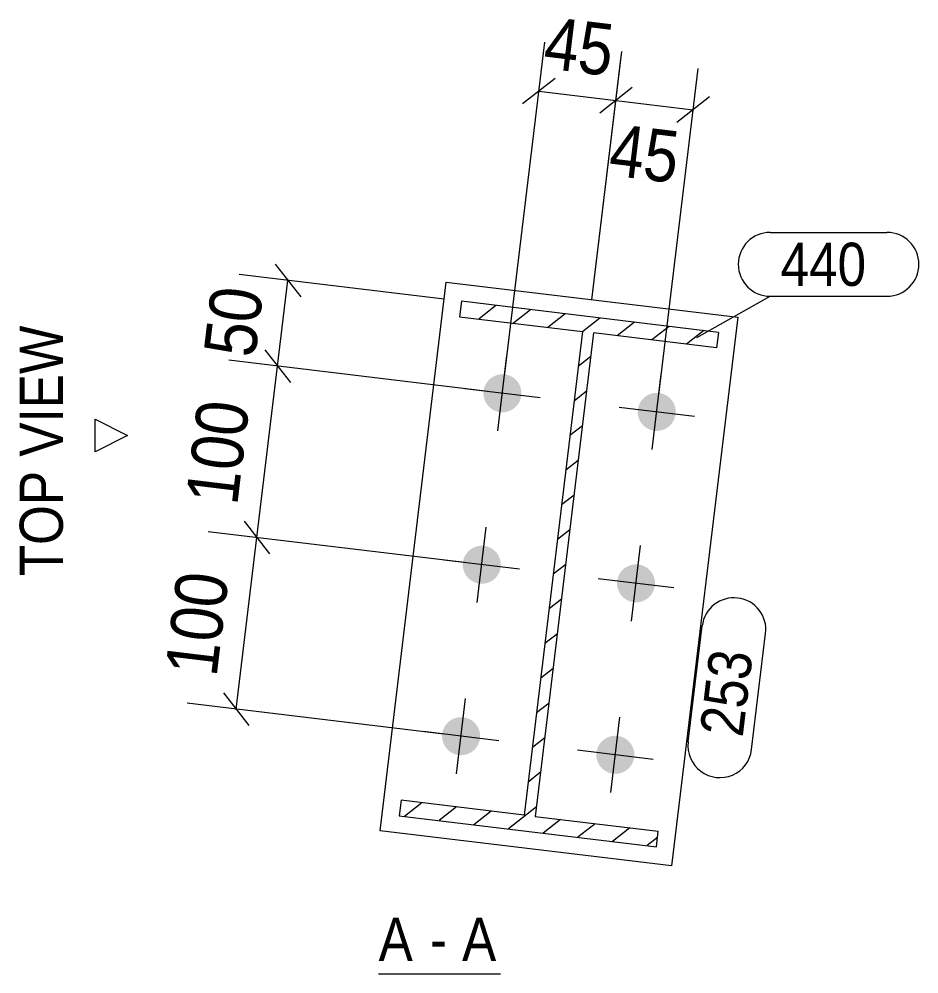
# Model space of a CAD drawing. Header units: millimetres. Extents: x 2 to 825, y 1 to 579.
# Drawn here: x 701.6 to 753.7, y 286.7 to 342 of the extents above; entities that cross this region are included whole.
import ezdxf

# ---------------------------------------------------------------- set-up
doc = ezdxf.new("R2010")
doc.units = ezdxf.units.MM
doc.linetypes.add('XKITLINE00', pattern=[0])
doc.linetypes.add('XKITLINE03', pattern=[6, 3, -1, 1, -1])
for name, color, linetype, lineweight in [('Bolt', 3, 'Continuous', 0), ('Dimensions', 7, 'Continuous', 0), ('OtherObjectType', 7, 'Continuous', 0), ('Part', 2, 'Continuous', 0), ('PartMark', 7, 'Continuous', 0)]:
    doc.layers.add(name, color=color, linetype=linetype, lineweight=lineweight)
doc.styles.add('ARIAL', font='ARIAL.TTF')

# ---------------------------------------------------------------- blocks, each defined once
blk = doc.blocks.new('*A5')
at = {"layer": 'Part', "color": 7, "linetype": 'XKITLINE00', "lineweight": 0}
for p, q in [((729.18, 325.391), (728.179, 324.605)), ((731.186, 325.149), (730.185, 324.363)), ((733.192, 324.907), (732.191, 324.121)), ((735.198, 324.665), (734.189, 323.873)), ((737.204, 324.423), (736.203, 323.637)), ((739.21, 324.181), (738.209, 323.395)), ((741.216, 323.939), (740.215, 323.153)), ((734.67, 322.435), (733.947, 321.867)), ((734.428, 320.428), (733.705, 319.861)), ((734.186, 318.422), (733.463, 317.855)), ((733.944, 316.416), (733.221, 315.849)), ((733.702, 314.41), (732.979, 313.843)), ((733.46, 312.404), (732.737, 311.837)), ((733.218, 310.398), (732.495, 309.831)), ((732.976, 308.392), (732.253, 307.825)), ((732.734, 306.386), (732.011, 305.819)), ((732.492, 304.38), (731.769, 303.813)), ((732.25, 302.374), (731.527, 301.807)), ((732.008, 300.368), (731.285, 299.801)), ((731.766, 298.362), (731.043, 297.795)), ((724.888, 296.598), (723.887, 295.812)), ((726.894, 296.356), (725.893, 295.57)), ((731.524, 296.356), (729.905, 295.086)), ((728.9, 296.114), (727.899, 295.328)), ((732.913, 295.63), (731.911, 294.844)), ((734.919, 295.388), (733.917, 294.602)), ((736.925, 295.146), (735.923, 294.36)), ((738.539, 294.596), (737.929, 294.118))]:
    blk.add_line(p, q, dxfattribs=at)
blk = doc.blocks.new('*A115')
at = {"layer": 'Bolt'}
for points in [[(728.465, 320.468), (728.469, 320.495), (728.474, 320.521), (728.48, 320.548), (728.486, 320.574), (728.493, 320.6), (728.5, 320.626), (728.508, 320.652), (728.517, 320.678), (728.526, 320.703), (728.536, 320.728), (728.547, 320.753), (728.558, 320.777), (728.57, 320.802), (728.582, 320.826), (728.595, 320.849), (728.609, 320.873), (728.623, 320.896), (728.637, 320.918), (728.653, 320.941), (728.668, 320.963), (728.685, 320.984), (728.701, 321.005), (728.719, 321.026), (728.737, 321.046), (728.755, 321.066), (728.774, 321.086), (728.793, 321.104), (728.813, 321.123), (728.833, 321.141), (728.853, 321.158), (728.875, 321.175), (728.896, 321.192), (728.918, 321.207), (728.94, 321.223), (728.963, 321.238), (728.986, 321.252), (729.009, 321.265), (729.032, 321.278), (729.056, 321.291), (729.081, 321.303), (729.105, 321.314), (729.13, 321.325), (729.155, 321.335), (729.18, 321.344), (729.206, 321.353), (729.231, 321.362), (729.257, 321.369), (729.283, 321.376), (729.31, 321.382), (729.336, 321.388), (729.363, 321.393), (729.389, 321.397), (729.416, 321.401), (729.443, 321.404), (729.47, 321.407), (729.497, 321.408), (729.524, 321.409), (729.551, 321.41), (729.578, 321.41), (729.605, 321.409), (729.632, 321.407), (729.658, 321.405), (729.685, 321.402), (729.712, 321.398), (729.739, 321.394), (729.765, 321.389), (729.792, 321.384), (729.818, 321.378), (729.844, 321.371), (729.87, 321.363), (729.896, 321.355), (729.921, 321.346), (729.947, 321.337), (729.972, 321.327), (729.997, 321.317), (730.021, 321.305), (730.046, 321.294), (730.07, 321.281), (730.093, 321.268), (730.117, 321.255), (730.14, 321.241), (730.162, 321.226), (730.185, 321.211), (730.206, 321.195), (730.228, 321.179), (730.249, 321.162), (730.27, 321.145), (730.29, 321.127), (730.31, 321.108), (730.329, 321.09), (730.348, 321.07), (730.367, 321.051), (730.385, 321.03), (730.402, 321.01), (730.419, 320.989), (730.435, 320.967), (730.451, 320.946), (730.467, 320.923), (730.481, 320.901), (730.496, 320.878), (730.509, 320.855), (730.522, 320.831), (730.535, 320.807), (730.547, 320.783), (730.558, 320.758), (730.569, 320.733), (730.579, 320.708), (730.588, 320.683), (730.597, 320.658), (730.605, 320.632), (730.613, 320.606), (730.62, 320.58), (730.626, 320.554), (730.632, 320.527), (730.637, 320.501), (730.641, 320.474), (730.645, 320.447), (730.648, 320.421), (730.65, 320.394), (730.652, 320.367), (730.653, 320.34), (730.654, 320.313), (730.653, 320.286), (730.652, 320.259), (730.651, 320.232), (730.649, 320.205), (730.646, 320.178), (730.642, 320.151), (730.638, 320.125), (730.633, 320.098), (730.627, 320.072), (730.621, 320.045), (730.615, 320.019), (730.607, 319.993), (730.599, 319.968), (730.59, 319.942), (730.581, 319.917), (730.571, 319.892), (730.56, 319.867), (730.549, 319.842), (730.537, 319.818), (730.525, 319.794), (730.512, 319.77), (730.499, 319.747), (730.484, 319.724), (730.47, 319.701), (730.455, 319.679), (730.439, 319.657), (730.423, 319.635), (730.406, 319.614), (730.388, 319.593), (730.371, 319.573), (730.352, 319.553), (730.333, 319.534), (730.314, 319.515), (730.294, 319.497), (730.274, 319.479), (730.254, 319.461), (730.233, 319.444), (730.211, 319.428), (730.189, 319.412), (730.167, 319.397), (730.145, 319.382), (730.122, 319.368), (730.098, 319.354), (730.075, 319.341), (730.051, 319.329), (730.027, 319.317), (730.002, 319.305), (729.977, 319.295), (729.952, 319.285), (729.927, 319.275), (729.901, 319.266), (729.876, 319.258), (729.85, 319.25), (729.824, 319.243), (729.797, 319.237), (729.771, 319.231), (729.745, 319.226), (729.718, 319.222), (729.691, 319.218), (729.664, 319.215), (729.637, 319.213), (729.61, 319.211), (729.584, 319.21), (729.557, 319.21), (729.53, 319.21), (729.503, 319.211), (729.476, 319.213), (729.449, 319.215), (729.422, 319.218), (729.395, 319.221), (729.368, 319.225), (729.342, 319.23), (729.315, 319.236), (729.289, 319.242), (729.263, 319.249), (729.237, 319.256), (729.211, 319.264), (729.186, 319.273), (729.16, 319.282), (729.135, 319.292), (729.11, 319.303), (729.086, 319.314), (729.062, 319.326), (729.038, 319.338), (729.014, 319.351), (728.991, 319.365), (728.968, 319.379), (728.945, 319.394), (728.923, 319.409), (728.901, 319.424), (728.879, 319.441), (728.858, 319.458), (728.837, 319.475), (728.817, 319.493), (728.797, 319.511), (728.778, 319.53), (728.759, 319.549), (728.741, 319.569), (728.723, 319.589), (728.705, 319.61), (728.688, 319.631), (728.672, 319.652), (728.656, 319.674), (728.641, 319.696), (728.626, 319.719), (728.612, 319.742), (728.598, 319.765), (728.585, 319.789), (728.572, 319.813), (728.56, 319.837), (728.549, 319.861), (728.538, 319.886), (728.528, 319.911), (728.519, 319.936), (728.51, 319.962), (728.502, 319.988), (728.494, 320.014), (728.487, 320.04), (728.481, 320.066), (728.475, 320.092), (728.47, 320.119), (728.466, 320.145), (728.462, 320.172), (728.459, 320.199), (728.457, 320.226), (728.455, 320.253), (728.454, 320.28), (728.454, 320.307), (728.454, 320.334), (728.455, 320.361), (728.456, 320.388), (728.459, 320.415), (728.461, 320.442)], [(737.4, 319.39), (737.404, 319.417), (737.409, 319.444), (737.415, 319.47), (737.421, 319.496), (737.428, 319.522), (737.435, 319.548), (737.443, 319.574), (737.452, 319.6), (737.461, 319.625), (737.471, 319.65), (737.482, 319.675), (737.493, 319.7), (737.505, 319.724), (737.517, 319.748), (737.53, 319.772), (737.544, 319.795), (737.558, 319.818), (737.573, 319.841), (737.588, 319.863), (737.604, 319.885), (737.62, 319.906), (737.637, 319.927), (737.654, 319.948), (737.672, 319.968), (737.69, 319.988), (737.709, 320.008), (737.728, 320.027), (737.748, 320.045), (737.768, 320.063), (737.789, 320.08), (737.81, 320.097), (737.831, 320.114), (737.853, 320.13), (737.875, 320.145), (737.898, 320.16), (737.921, 320.174), (737.944, 320.188), (737.968, 320.201), (737.992, 320.213), (738.016, 320.225), (738.04, 320.236), (738.065, 320.247), (738.09, 320.257), (738.115, 320.267), (738.141, 320.275), (738.167, 320.284), (738.193, 320.291), (738.219, 320.298), (738.245, 320.304), (738.271, 320.31), (738.298, 320.315), (738.324, 320.32), (738.351, 320.323), (738.378, 320.326), (738.405, 320.329), (738.432, 320.33), (738.459, 320.331), (738.486, 320.332), (738.513, 320.332), (738.54, 320.331), (738.567, 320.329), (738.594, 320.327), (738.621, 320.324), (738.647, 320.32), (738.674, 320.316), (738.701, 320.311), (738.727, 320.306), (738.753, 320.3), (738.779, 320.293), (738.805, 320.285), (738.831, 320.277), (738.857, 320.269), (738.882, 320.259), (738.907, 320.249), (738.932, 320.239), (738.956, 320.228), (738.981, 320.216), (739.005, 320.203), (739.028, 320.19), (739.052, 320.177), (739.075, 320.163), (739.097, 320.148), (739.12, 320.133), (739.142, 320.117), (739.163, 320.101), (739.184, 320.084), (739.205, 320.067), (739.225, 320.049), (739.245, 320.031), (739.265, 320.012), (739.283, 319.992), (739.302, 319.973), (739.32, 319.953), (739.337, 319.932), (739.354, 319.911), (739.371, 319.889), (739.386, 319.868), (739.402, 319.845), (739.417, 319.823), (739.431, 319.8), (739.444, 319.777), (739.458, 319.753), (739.47, 319.729), (739.482, 319.705), (739.493, 319.68), (739.504, 319.656), (739.514, 319.63), (739.524, 319.605), (739.532, 319.58), (739.541, 319.554), (739.548, 319.528), (739.555, 319.502), (739.561, 319.476), (739.567, 319.449), (739.572, 319.423), (739.576, 319.396), (739.58, 319.369), (739.583, 319.343), (739.586, 319.316), (739.587, 319.289), (739.588, 319.262), (739.589, 319.235), (739.589, 319.208), (739.588, 319.181), (739.586, 319.154), (739.584, 319.127), (739.581, 319.1), (739.577, 319.073), (739.573, 319.047), (739.568, 319.02), (739.563, 318.994), (739.557, 318.967), (739.55, 318.941), (739.542, 318.915), (739.534, 318.89), (739.525, 318.864), (739.516, 318.839), (739.506, 318.814), (739.496, 318.789), (739.484, 318.764), (739.473, 318.74), (739.46, 318.716), (739.447, 318.692), (739.434, 318.669), (739.42, 318.646), (739.405, 318.623), (739.39, 318.601), (739.374, 318.579), (739.358, 318.557), (739.341, 318.536), (739.324, 318.516), (739.306, 318.495), (739.287, 318.475), (739.269, 318.456), (739.249, 318.437), (739.23, 318.419), (739.21, 318.401), (739.189, 318.383), (739.168, 318.366), (739.146, 318.35), (739.125, 318.334), (739.102, 318.319), (739.08, 318.304), (739.057, 318.29), (739.034, 318.276), (739.01, 318.263), (738.986, 318.251), (738.962, 318.239), (738.937, 318.227), (738.912, 318.217), (738.887, 318.207), (738.862, 318.197), (738.837, 318.188), (738.811, 318.18), (738.785, 318.172), (738.759, 318.166), (738.733, 318.159), (738.706, 318.154), (738.68, 318.149), (738.653, 318.144), (738.626, 318.141), (738.6, 318.137), (738.573, 318.135), (738.546, 318.133), (738.519, 318.132), (738.492, 318.132), (738.465, 318.132), (738.438, 318.133), (738.411, 318.135), (738.384, 318.137), (738.357, 318.14), (738.33, 318.143), (738.304, 318.148), (738.277, 318.152), (738.251, 318.158), (738.224, 318.164), (738.198, 318.171), (738.172, 318.178), (738.147, 318.186), (738.121, 318.195), (738.096, 318.205), (738.071, 318.214), (738.046, 318.225), (738.021, 318.236), (737.997, 318.248), (737.973, 318.26), (737.949, 318.273), (737.926, 318.287), (737.903, 318.301), (737.88, 318.316), (737.858, 318.331), (737.836, 318.347), (737.814, 318.363), (737.793, 318.38), (737.773, 318.397), (737.752, 318.415), (737.732, 318.433), (737.713, 318.452), (737.694, 318.471), (737.676, 318.491), (737.658, 318.511), (737.64, 318.532), (737.623, 318.553), (737.607, 318.574), (737.591, 318.596), (737.576, 318.618), (737.561, 318.641), (737.547, 318.664), (737.533, 318.687), (737.52, 318.711), (737.508, 318.735), (737.496, 318.759), (737.484, 318.783), (737.474, 318.808), (737.464, 318.833), (737.454, 318.859), (737.445, 318.884), (737.437, 318.91), (737.429, 318.936), (737.422, 318.962), (737.416, 318.988), (737.411, 319.014), (737.405, 319.041), (737.401, 319.068), (737.397, 319.094), (737.394, 319.121), (737.392, 319.148), (737.39, 319.175), (737.389, 319.202), (737.389, 319.229), (737.389, 319.256), (737.39, 319.283), (737.392, 319.31), (737.394, 319.337), (737.397, 319.364)], [(727.267, 310.54), (727.272, 310.567), (727.276, 310.593), (727.282, 310.62), (727.288, 310.646), (727.295, 310.672), (727.302, 310.698), (727.311, 310.724), (727.319, 310.75), (727.329, 310.775), (727.339, 310.8), (727.349, 310.825), (727.36, 310.849), (727.372, 310.874), (727.384, 310.898), (727.397, 310.921), (727.411, 310.945), (727.425, 310.968), (727.44, 310.99), (727.455, 311.013), (727.471, 311.035), (727.487, 311.056), (727.504, 311.077), (727.521, 311.098), (727.539, 311.118), (727.557, 311.138), (727.576, 311.157), (727.595, 311.176), (727.615, 311.195), (727.635, 311.213), (727.656, 311.23), (727.677, 311.247), (727.698, 311.264), (727.72, 311.279), (727.742, 311.295), (727.765, 311.31), (727.788, 311.324), (727.811, 311.337), (727.835, 311.35), (727.859, 311.363), (727.883, 311.375), (727.907, 311.386), (727.932, 311.397), (727.957, 311.407), (727.983, 311.416), (728.008, 311.425), (728.034, 311.434), (728.06, 311.441), (728.086, 311.448), (728.112, 311.454), (728.138, 311.46), (728.165, 311.465), (728.192, 311.469), (728.218, 311.473), (728.245, 311.476), (728.272, 311.479), (728.299, 311.48), (728.326, 311.481), (728.353, 311.482), (728.38, 311.481), (728.407, 311.481), (728.434, 311.479), (728.461, 311.477), (728.488, 311.474), (728.514, 311.47), (728.541, 311.466), (728.568, 311.461), (728.594, 311.456), (728.62, 311.449), (728.646, 311.443), (728.672, 311.435), (728.698, 311.427), (728.724, 311.418), (728.749, 311.409), (728.774, 311.399), (728.799, 311.389), (728.824, 311.377), (728.848, 311.366), (728.872, 311.353), (728.896, 311.34), (728.919, 311.327), (728.942, 311.313), (728.965, 311.298), (728.987, 311.283), (729.009, 311.267), (729.03, 311.251), (729.051, 311.234), (729.072, 311.217), (729.092, 311.199), (729.112, 311.18), (729.132, 311.162), (729.151, 311.142), (729.169, 311.123), (729.187, 311.102), (729.204, 311.082), (729.221, 311.061), (729.238, 311.039), (729.254, 311.018), (729.269, 310.995), (729.284, 310.973), (729.298, 310.95), (729.312, 310.926), (729.325, 310.903), (729.337, 310.879), (729.349, 310.855), (729.36, 310.83), (729.371, 310.805), (729.381, 310.78), (729.391, 310.755), (729.399, 310.73), (729.408, 310.704), (729.415, 310.678), (729.422, 310.652), (729.429, 310.626), (729.434, 310.599), (729.439, 310.573), (729.444, 310.546), (729.447, 310.519), (729.45, 310.492), (729.453, 310.466), (729.454, 310.439), (729.456, 310.412), (729.456, 310.385), (729.456, 310.358), (729.455, 310.331), (729.453, 310.304), (729.451, 310.277), (729.448, 310.25), (729.444, 310.223), (729.44, 310.197), (729.435, 310.17), (729.43, 310.144), (729.424, 310.117), (729.417, 310.091), (729.409, 310.065), (729.401, 310.039), (729.393, 310.014), (729.383, 309.989), (729.373, 309.964), (729.363, 309.939), (729.352, 309.914), (729.34, 309.89), (729.327, 309.866), (729.314, 309.842), (729.301, 309.819), (729.287, 309.796), (729.272, 309.773), (729.257, 309.751), (729.241, 309.729), (729.225, 309.707), (729.208, 309.686), (729.191, 309.665), (729.173, 309.645), (729.155, 309.625), (729.136, 309.606), (729.117, 309.587), (729.097, 309.569), (729.077, 309.551), (729.056, 309.533), (729.035, 309.516), (729.014, 309.5), (728.992, 309.484), (728.969, 309.469), (728.947, 309.454), (728.924, 309.44), (728.901, 309.426), (728.877, 309.413), (728.853, 309.401), (728.829, 309.389), (728.804, 309.377), (728.78, 309.367), (728.755, 309.357), (728.729, 309.347), (728.704, 309.338), (728.678, 309.33), (728.652, 309.322), (728.626, 309.315), (728.6, 309.309), (728.573, 309.303), (728.547, 309.298), (728.52, 309.294), (728.493, 309.29), (728.467, 309.287), (728.44, 309.285), (728.413, 309.283), (728.386, 309.282), (728.359, 309.282), (728.332, 309.282), (728.305, 309.283), (728.278, 309.285), (728.251, 309.287), (728.224, 309.29), (728.197, 309.293), (728.171, 309.297), (728.144, 309.302), (728.118, 309.308), (728.091, 309.314), (728.065, 309.321), (728.039, 309.328), (728.014, 309.336), (727.988, 309.345), (727.963, 309.354), (727.938, 309.364), (727.913, 309.375), (727.888, 309.386), (727.864, 309.398), (727.84, 309.41), (727.816, 309.423), (727.793, 309.437), (727.77, 309.451), (727.747, 309.466), (727.725, 309.481), (727.703, 309.496), (727.681, 309.513), (727.66, 309.53), (727.64, 309.547), (727.619, 309.565), (727.6, 309.583), (727.58, 309.602), (727.561, 309.621), (727.543, 309.641), (727.525, 309.661), (727.507, 309.682), (727.491, 309.703), (727.474, 309.724), (727.458, 309.746), (727.443, 309.768), (727.428, 309.791), (727.414, 309.814), (727.4, 309.837), (727.387, 309.861), (727.375, 309.885), (727.363, 309.909), (727.351, 309.933), (727.341, 309.958), (727.331, 309.983), (727.321, 310.008), (727.312, 310.034), (727.304, 310.06), (727.297, 310.086), (727.29, 310.112), (727.283, 310.138), (727.278, 310.164), (727.273, 310.191), (727.268, 310.217), (727.265, 310.244), (727.261, 310.271), (727.259, 310.298), (727.257, 310.325), (727.256, 310.352), (727.256, 310.379), (727.256, 310.406), (727.257, 310.433), (727.259, 310.46), (727.261, 310.487), (727.264, 310.513)], [(736.203, 309.462), (736.207, 309.489), (736.212, 309.516), (736.217, 309.542), (736.223, 309.568), (736.23, 309.594), (736.238, 309.62), (736.246, 309.646), (736.254, 309.672), (736.264, 309.697), (736.274, 309.722), (736.284, 309.747), (736.295, 309.772), (736.307, 309.796), (736.32, 309.82), (736.333, 309.843), (736.346, 309.867), (736.36, 309.89), (736.375, 309.913), (736.39, 309.935), (736.406, 309.957), (736.422, 309.978), (736.439, 309.999), (736.456, 310.02), (736.474, 310.04), (736.492, 310.06), (736.511, 310.08), (736.531, 310.098), (736.55, 310.117), (736.57, 310.135), (736.591, 310.152), (736.612, 310.169), (736.634, 310.186), (736.655, 310.201), (736.678, 310.217), (736.7, 310.232), (736.723, 310.246), (736.746, 310.259), (736.77, 310.273), (736.794, 310.285), (736.818, 310.297), (736.843, 310.308), (736.867, 310.319), (736.893, 310.329), (736.918, 310.339), (736.943, 310.347), (736.969, 310.356), (736.995, 310.363), (737.021, 310.37), (737.047, 310.376), (737.074, 310.382), (737.1, 310.387), (737.127, 310.392), (737.154, 310.395), (737.18, 310.398), (737.207, 310.401), (737.234, 310.402), (737.261, 310.403), (737.288, 310.404), (737.315, 310.404), (737.342, 310.403), (737.369, 310.401), (737.396, 310.399), (737.423, 310.396), (737.45, 310.392), (737.476, 310.388), (737.503, 310.383), (737.529, 310.378), (737.556, 310.372), (737.582, 310.365), (737.608, 310.357), (737.633, 310.349), (737.659, 310.341), (737.684, 310.331), (737.709, 310.321), (737.734, 310.311), (737.759, 310.299), (737.783, 310.288), (737.807, 310.275), (737.831, 310.262), (737.854, 310.249), (737.877, 310.235), (737.9, 310.22), (737.922, 310.205), (737.944, 310.189), (737.966, 310.173), (737.987, 310.156), (738.007, 310.139), (738.028, 310.121), (738.047, 310.103), (738.067, 310.084), (738.086, 310.064), (738.104, 310.045), (738.122, 310.025), (738.14, 310.004), (738.157, 309.983), (738.173, 309.961), (738.189, 309.94), (738.204, 309.917), (738.219, 309.895), (738.233, 309.872), (738.247, 309.849), (738.26, 309.825), (738.272, 309.801), (738.284, 309.777), (738.296, 309.752), (738.306, 309.728), (738.316, 309.702), (738.326, 309.677), (738.335, 309.652), (738.343, 309.626), (738.35, 309.6), (738.357, 309.574), (738.364, 309.548), (738.369, 309.521), (738.374, 309.495), (738.379, 309.468), (738.382, 309.441), (738.386, 309.415), (738.388, 309.388), (738.39, 309.361), (738.391, 309.334), (738.391, 309.307), (738.391, 309.28), (738.39, 309.253), (738.388, 309.226), (738.386, 309.199), (738.383, 309.172), (738.38, 309.145), (738.375, 309.119), (738.371, 309.092), (738.365, 309.066), (738.359, 309.039), (738.352, 309.013), (738.345, 308.987), (738.337, 308.962), (738.328, 308.936), (738.318, 308.911), (738.309, 308.886), (738.298, 308.861), (738.287, 308.836), (738.275, 308.812), (738.263, 308.788), (738.25, 308.764), (738.236, 308.741), (738.222, 308.718), (738.207, 308.695), (738.192, 308.673), (738.176, 308.651), (738.16, 308.629), (738.143, 308.608), (738.126, 308.588), (738.108, 308.567), (738.09, 308.547), (738.071, 308.528), (738.052, 308.509), (738.032, 308.491), (738.012, 308.473), (737.991, 308.455), (737.97, 308.438), (737.949, 308.422), (737.927, 308.406), (737.905, 308.391), (737.882, 308.376), (737.859, 308.362), (737.836, 308.348), (737.812, 308.335), (737.788, 308.323), (737.764, 308.311), (737.74, 308.299), (737.715, 308.289), (737.69, 308.279), (737.664, 308.269), (737.639, 308.26), (737.613, 308.252), (737.587, 308.244), (737.561, 308.238), (737.535, 308.231), (737.509, 308.226), (737.482, 308.221), (737.455, 308.216), (737.429, 308.212), (737.402, 308.209), (737.375, 308.207), (737.348, 308.205), (737.321, 308.204), (737.294, 308.204), (737.267, 308.204), (737.24, 308.205), (737.213, 308.207), (737.186, 308.209), (737.159, 308.212), (737.133, 308.215), (737.106, 308.22), (737.079, 308.224), (737.053, 308.23), (737.027, 308.236), (737.001, 308.243), (736.975, 308.25), (736.949, 308.258), (736.923, 308.267), (736.898, 308.277), (736.873, 308.286), (736.848, 308.297), (736.823, 308.308), (736.799, 308.32), (736.775, 308.332), (736.751, 308.345), (736.728, 308.359), (736.705, 308.373), (736.682, 308.388), (736.66, 308.403), (736.638, 308.419), (736.617, 308.435), (736.596, 308.452), (736.575, 308.469), (736.555, 308.487), (736.535, 308.505), (736.515, 308.524), (736.496, 308.543), (736.478, 308.563), (736.46, 308.583), (736.443, 308.604), (736.426, 308.625), (736.409, 308.646), (736.393, 308.668), (736.378, 308.69), (736.363, 308.713), (736.349, 308.736), (736.335, 308.759), (736.322, 308.783), (736.31, 308.807), (736.298, 308.831), (736.287, 308.855), (736.276, 308.88), (736.266, 308.905), (736.256, 308.931), (736.248, 308.956), (736.239, 308.982), (736.232, 309.008), (736.225, 309.034), (736.218, 309.06), (736.213, 309.086), (736.208, 309.113), (736.203, 309.14), (736.2, 309.166), (736.197, 309.193), (736.194, 309.22), (736.193, 309.247), (736.192, 309.274), (736.191, 309.301), (736.191, 309.328), (736.192, 309.355), (736.194, 309.382), (736.196, 309.409), (736.199, 309.436)], [(726.07, 300.612), (726.074, 300.639), (726.079, 300.665), (726.084, 300.692), (726.09, 300.718), (726.097, 300.744), (726.105, 300.77), (726.113, 300.796), (726.122, 300.822), (726.131, 300.847), (726.141, 300.872), (726.151, 300.897), (726.163, 300.921), (726.174, 300.946), (726.187, 300.97), (726.2, 300.993), (726.213, 301.017), (726.227, 301.04), (726.242, 301.062), (726.257, 301.085), (726.273, 301.107), (726.289, 301.128), (726.306, 301.149), (726.323, 301.17), (726.341, 301.19), (726.36, 301.21), (726.378, 301.229), (726.398, 301.248), (726.417, 301.267), (726.438, 301.285), (726.458, 301.302), (726.479, 301.319), (726.501, 301.336), (726.522, 301.351), (726.545, 301.367), (726.567, 301.381), (726.59, 301.396), (726.614, 301.409), (726.637, 301.422), (726.661, 301.435), (726.685, 301.447), (726.71, 301.458), (726.735, 301.469), (726.76, 301.479), (726.785, 301.488), (726.81, 301.497), (726.836, 301.506), (726.862, 301.513), (726.888, 301.52), (726.914, 301.526), (726.941, 301.532), (726.967, 301.537), (726.994, 301.541), (727.021, 301.545), (727.048, 301.548), (727.074, 301.551), (727.101, 301.552), (727.128, 301.553), (727.155, 301.554), (727.182, 301.553), (727.209, 301.553), (727.236, 301.551), (727.263, 301.549), (727.29, 301.546), (727.317, 301.542), (727.343, 301.538), (727.37, 301.533), (727.396, 301.528), (727.423, 301.521), (727.449, 301.515), (727.475, 301.507), (727.501, 301.499), (727.526, 301.49), (727.551, 301.481), (727.576, 301.471), (727.601, 301.461), (727.626, 301.449), (727.65, 301.438), (727.674, 301.425), (727.698, 301.412), (727.721, 301.399), (727.744, 301.385), (727.767, 301.37), (727.789, 301.355), (727.811, 301.339), (727.833, 301.323), (727.854, 301.306), (727.875, 301.289), (727.895, 301.271), (727.915, 301.252), (727.934, 301.234), (727.953, 301.214), (727.971, 301.195), (727.989, 301.174), (728.007, 301.154), (728.024, 301.133), (728.04, 301.111), (728.056, 301.09), (728.071, 301.067), (728.086, 301.045), (728.1, 301.022), (728.114, 300.998), (728.127, 300.975), (728.139, 300.951), (728.151, 300.927), (728.163, 300.902), (728.173, 300.877), (728.183, 300.852), (728.193, 300.827), (728.202, 300.802), (728.21, 300.776), (728.218, 300.75), (728.225, 300.724), (728.231, 300.698), (728.237, 300.671), (728.242, 300.645), (728.246, 300.618), (728.25, 300.591), (728.253, 300.564), (728.255, 300.538), (728.257, 300.511), (728.258, 300.484), (728.258, 300.457), (728.258, 300.43), (728.257, 300.403), (728.255, 300.376), (728.253, 300.349), (728.25, 300.322), (728.247, 300.295), (728.243, 300.269), (728.238, 300.242), (728.232, 300.216), (728.226, 300.189), (728.219, 300.163), (728.212, 300.137), (728.204, 300.111), (728.195, 300.086), (728.186, 300.061), (728.176, 300.035), (728.165, 300.011), (728.154, 299.986), (728.142, 299.962), (728.13, 299.938), (728.117, 299.914), (728.103, 299.891), (728.089, 299.868), (728.074, 299.845), (728.059, 299.823), (728.044, 299.801), (728.027, 299.779), (728.01, 299.758), (727.993, 299.737), (727.975, 299.717), (727.957, 299.697), (727.938, 299.678), (727.919, 299.659), (727.899, 299.641), (727.879, 299.623), (727.858, 299.605), (727.837, 299.588), (727.816, 299.572), (727.794, 299.556), (727.772, 299.541), (727.749, 299.526), (727.726, 299.512), (727.703, 299.498), (727.679, 299.485), (727.655, 299.473), (727.631, 299.461), (727.607, 299.449), (727.582, 299.439), (727.557, 299.428), (727.532, 299.419), (727.506, 299.41), (727.48, 299.402), (727.454, 299.394), (727.428, 299.387), (727.402, 299.381), (727.376, 299.375), (727.349, 299.37), (727.323, 299.366), (727.296, 299.362), (727.269, 299.359), (727.242, 299.357), (727.215, 299.355), (727.188, 299.354), (727.161, 299.354), (727.134, 299.354), (727.107, 299.355), (727.08, 299.356), (727.053, 299.359), (727.026, 299.362), (727, 299.365), (726.973, 299.369), (726.947, 299.374), (726.92, 299.38), (726.894, 299.386), (726.868, 299.393), (726.842, 299.4), (726.816, 299.408), (726.79, 299.417), (726.765, 299.426), (726.74, 299.436), (726.715, 299.447), (726.691, 299.458), (726.666, 299.47), (726.642, 299.482), (726.619, 299.495), (726.595, 299.509), (726.572, 299.523), (726.55, 299.537), (726.527, 299.553), (726.505, 299.568), (726.484, 299.585), (726.463, 299.602), (726.442, 299.619), (726.422, 299.637), (726.402, 299.655), (726.382, 299.674), (726.364, 299.693), (726.345, 299.713), (726.327, 299.733), (726.31, 299.754), (726.293, 299.775), (726.276, 299.796), (726.261, 299.818), (726.245, 299.84), (726.23, 299.863), (726.216, 299.886), (726.203, 299.909), (726.19, 299.933), (726.177, 299.957), (726.165, 299.981), (726.154, 300.005), (726.143, 300.03), (726.133, 300.055), (726.124, 300.08), (726.115, 300.106), (726.106, 300.132), (726.099, 300.158), (726.092, 300.184), (726.086, 300.21), (726.08, 300.236), (726.075, 300.263), (726.071, 300.289), (726.067, 300.316), (726.064, 300.343), (726.061, 300.37), (726.06, 300.397), (726.059, 300.424), (726.058, 300.451), (726.059, 300.478), (726.059, 300.505), (726.061, 300.532), (726.063, 300.559), (726.066, 300.585)], [(735.005, 299.534), (735.009, 299.561), (735.014, 299.588), (735.02, 299.614), (735.026, 299.64), (735.033, 299.666), (735.04, 299.692), (735.048, 299.718), (735.057, 299.744), (735.066, 299.769), (735.076, 299.794), (735.087, 299.819), (735.098, 299.843), (735.11, 299.868), (735.122, 299.892), (735.135, 299.915), (735.148, 299.939), (735.163, 299.962), (735.177, 299.985), (735.192, 300.007), (735.208, 300.029), (735.224, 300.05), (735.241, 300.071), (735.259, 300.092), (735.276, 300.112), (735.295, 300.132), (735.314, 300.152), (735.333, 300.17), (735.353, 300.189), (735.373, 300.207), (735.393, 300.224), (735.414, 300.241), (735.436, 300.258), (735.458, 300.273), (735.48, 300.289), (735.502, 300.304), (735.525, 300.318), (735.549, 300.331), (735.572, 300.345), (735.596, 300.357), (735.62, 300.369), (735.645, 300.38), (735.67, 300.391), (735.695, 300.401), (735.72, 300.411), (735.746, 300.419), (735.771, 300.428), (735.797, 300.435), (735.823, 300.442), (735.85, 300.448), (735.876, 300.454), (735.903, 300.459), (735.929, 300.463), (735.956, 300.467), (735.983, 300.47), (736.01, 300.473), (736.037, 300.474), (736.064, 300.475), (736.091, 300.476), (736.118, 300.476), (736.145, 300.475), (736.171, 300.473), (736.198, 300.471), (736.225, 300.468), (736.252, 300.464), (736.279, 300.46), (736.305, 300.455), (736.332, 300.45), (736.358, 300.444), (736.384, 300.437), (736.41, 300.429), (736.436, 300.421), (736.461, 300.413), (736.487, 300.403), (736.512, 300.393), (736.537, 300.383), (736.561, 300.371), (736.585, 300.36), (736.609, 300.347), (736.633, 300.334), (736.656, 300.321), (736.679, 300.307), (736.702, 300.292), (736.724, 300.277), (736.746, 300.261), (736.768, 300.245), (736.789, 300.228), (736.81, 300.211), (736.83, 300.193), (736.85, 300.175), (736.869, 300.156), (736.888, 300.136), (736.907, 300.117), (736.924, 300.097), (736.942, 300.076), (736.959, 300.055), (736.975, 300.033), (736.991, 300.012), (737.006, 299.989), (737.021, 299.967), (737.035, 299.944), (737.049, 299.921), (737.062, 299.897), (737.075, 299.873), (737.087, 299.849), (737.098, 299.824), (737.109, 299.799), (737.119, 299.774), (737.128, 299.749), (737.137, 299.724), (737.145, 299.698), (737.153, 299.672), (737.16, 299.646), (737.166, 299.62), (737.172, 299.593), (737.177, 299.567), (737.181, 299.54), (737.185, 299.513), (737.188, 299.487), (737.19, 299.46), (737.192, 299.433), (737.193, 299.406), (737.193, 299.379), (737.193, 299.352), (737.192, 299.325), (737.191, 299.298), (737.188, 299.271), (737.186, 299.244), (737.182, 299.217), (737.178, 299.191), (737.173, 299.164), (737.167, 299.138), (737.161, 299.111), (737.154, 299.085), (737.147, 299.059), (737.139, 299.034), (737.13, 299.008), (737.121, 298.983), (737.111, 298.958), (737.1, 298.933), (737.089, 298.908), (737.077, 298.884), (737.065, 298.86), (737.052, 298.836), (737.038, 298.813), (737.024, 298.79), (737.01, 298.767), (736.994, 298.745), (736.979, 298.723), (736.962, 298.701), (736.946, 298.68), (736.928, 298.66), (736.91, 298.639), (736.892, 298.619), (736.873, 298.6), (736.854, 298.581), (736.834, 298.563), (736.814, 298.545), (736.794, 298.527), (736.773, 298.51), (736.751, 298.494), (736.729, 298.478), (736.707, 298.463), (736.684, 298.448), (736.661, 298.434), (736.638, 298.42), (736.615, 298.407), (736.591, 298.395), (736.566, 298.383), (736.542, 298.371), (736.517, 298.361), (736.492, 298.351), (736.467, 298.341), (736.441, 298.332), (736.416, 298.324), (736.39, 298.316), (736.364, 298.31), (736.337, 298.303), (736.311, 298.298), (736.284, 298.293), (736.258, 298.288), (736.231, 298.284), (736.204, 298.281), (736.177, 298.279), (736.15, 298.277), (736.123, 298.276), (736.096, 298.276), (736.069, 298.276), (736.042, 298.277), (736.015, 298.279), (735.989, 298.281), (735.962, 298.284), (735.935, 298.287), (735.908, 298.292), (735.882, 298.296), (735.855, 298.302), (735.829, 298.308), (735.803, 298.315), (735.777, 298.322), (735.751, 298.33), (735.726, 298.339), (735.7, 298.348), (735.675, 298.358), (735.65, 298.369), (735.626, 298.38), (735.602, 298.392), (735.578, 298.404), (735.554, 298.417), (735.53, 298.431), (735.507, 298.445), (735.485, 298.46), (735.462, 298.475), (735.441, 298.491), (735.419, 298.507), (735.398, 298.524), (735.377, 298.541), (735.357, 298.559), (735.337, 298.577), (735.318, 298.596), (735.299, 298.615), (735.28, 298.635), (735.262, 298.655), (735.245, 298.676), (735.228, 298.697), (735.212, 298.718), (735.196, 298.74), (735.18, 298.762), (735.166, 298.785), (735.151, 298.808), (735.138, 298.831), (735.125, 298.855), (735.112, 298.879), (735.1, 298.903), (735.089, 298.927), (735.078, 298.952), (735.068, 298.977), (735.059, 299.002), (735.05, 299.028), (735.042, 299.054), (735.034, 299.08), (735.027, 299.106), (735.021, 299.132), (735.015, 299.158), (735.01, 299.185), (735.006, 299.212), (735.002, 299.238), (734.999, 299.265), (734.997, 299.292), (734.995, 299.319), (734.994, 299.346), (734.993, 299.373), (734.994, 299.4), (734.995, 299.427), (734.996, 299.454), (734.998, 299.481), (735.001, 299.508)]]:
    blk.add_hatch(color=3, dxfattribs=at).paths.add_polyline_path(points, flags=17)
at = {"layer": 'Bolt', "color": 3, "linetype": 'XKITLINE00', "lineweight": 0}
for p, q in [((729.29, 318.126), (729.817, 322.494)), ((738.225, 317.048), (738.752, 321.416)), ((731.738, 320.046), (727.369, 320.573)), ((740.673, 318.968), (736.305, 319.495)), ((728.092, 308.198), (728.619, 312.566)), ((737.028, 307.12), (737.555, 311.488)), ((730.54, 310.118), (726.172, 310.645)), ((739.475, 309.04), (735.107, 309.567)), ((726.895, 298.27), (727.422, 302.638)), ((735.83, 297.192), (736.357, 301.56)), ((729.342, 300.19), (724.974, 300.717)), ((738.278, 299.112), (733.909, 299.639))]:
    blk.add_line(p, q, dxfattribs=at)
blk = doc.blocks.new('*A116')
at = {"layer": 'Part', "color": 2, "linetype": 'XKITLINE00', "lineweight": 0}
for p, q in [((727.174, 325.633), (727.066, 324.74)), ((742.066, 323.837), (727.174, 325.633)), ((727.066, 324.74), (734.19, 323.88)), ((734.19, 323.88), (730.812, 295.883)), ((734.835, 323.802), (731.457, 295.805)), ((741.958, 322.943), (734.835, 323.802)), ((742.066, 323.837), (741.958, 322.943)), ((723.689, 296.743), (723.581, 295.849)), ((730.812, 295.883), (723.689, 296.743)), ((723.581, 295.849), (738.473, 294.053)), ((731.457, 295.805), (738.581, 294.946)), ((738.473, 294.053), (738.581, 294.946))]:
    blk.add_line(p, q, dxfattribs=at)
at = {"layer": 'Part', "color": 7, "linetype": 'XKITLINE03', "lineweight": 0}
blk.add_line((732.824, 309.843), (732.824, 309.843), dxfattribs=at)
blk = doc.blocks.new('*A117')
at = {"layer": 'Part', "color": 2, "linetype": 'XKITLINE00', "lineweight": 0}
for p, q in [((722.468, 294.976), (726.301, 326.746)), ((726.301, 326.746), (743.179, 324.71)), ((743.179, 324.71), (739.346, 292.94)), ((739.346, 292.94), (722.468, 294.976))]:
    blk.add_line(p, q, dxfattribs=at)
blk = doc.blocks.new('*A316')
at = {"layer": 'Dimensions', "color": 7, "linetype": 'XKITLINE00', "lineweight": 0}
for p, q in [((714.589, 312.897), (716.07, 311.009)), ((727.363, 310.502), (712.5, 312.295)), ((714.132, 302.025), (715.33, 311.953)), ((713.391, 302.969), (714.873, 301.081)), ((726.165, 300.573), (711.302, 302.366))]:
    blk.add_line(p, q, dxfattribs=at)
at = {"layer": 'Dimensions', "color": 3}
for p in [(715.33, 311.953), (714.132, 302.025)]:
    blk.add_point(p, dxfattribs=at)
at = {"layer": 'Dimensions', "color": 3, "style": 'ARIAL', "width": 0.85}
blk.add_text('100', height=3, rotation=83.119, dxfattribs=at).set_placement((712.991, 303.837))
blk = doc.blocks.new('*A317')
at = {"layer": 'Dimensions', "color": 7, "linetype": 'XKITLINE00', "lineweight": 0}
for p, q in [((715.786, 322.825), (717.268, 320.937)), ((728.561, 320.43), (713.698, 322.223)), ((715.33, 311.953), (716.527, 321.881)), ((714.589, 312.897), (716.07, 311.009)), ((727.363, 310.502), (712.5, 312.295))]:
    blk.add_line(p, q, dxfattribs=at)
at = {"layer": 'Dimensions', "color": 3}
for p in [(716.527, 321.881), (715.33, 311.953)]:
    blk.add_point(p, dxfattribs=at)
at = {"layer": 'Dimensions', "color": 3, "style": 'ARIAL', "width": 0.85}
blk.add_text('100', height=3, rotation=83.119, dxfattribs=at).set_placement((714.188, 313.765))
blk = doc.blocks.new('*A318')
at = {"layer": 'Dimensions', "color": 7, "linetype": 'XKITLINE00', "lineweight": 0}
for p, q in [((716.385, 327.789), (717.867, 325.901)), ((726.181, 325.753), (714.297, 327.187)), ((716.527, 321.881), (717.126, 326.845)), ((715.786, 322.825), (717.268, 320.937)), ((728.561, 320.43), (713.698, 322.223))]:
    blk.add_line(p, q, dxfattribs=at)
at = {"layer": 'Dimensions', "color": 3}
for p in [(717.126, 326.845), (716.527, 321.881)]:
    blk.add_point(p, dxfattribs=at)
at = {"layer": 'Dimensions', "color": 3, "style": 'ARIAL', "width": 0.85}
blk.add_text('50', height=3, rotation=83.119, dxfattribs=at).set_placement((715.22, 322.316))
blk = doc.blocks.new('*A319')
at = {"layer": 'Dimensions', "color": 7, "linetype": 'XKITLINE00', "lineweight": 0}
for p, q in [((729.673, 321.303), (732.005, 340.633)), ((734.74, 325.728), (736.473, 340.094)), ((732.608, 338.544), (730.72, 337.062)), ((731.664, 337.803), (736.132, 337.264)), ((737.076, 338.005), (735.187, 336.523))]:
    blk.add_line(p, q, dxfattribs=at)
at = {"layer": 'Dimensions', "color": 3}
for p in [(731.664, 337.803), (736.132, 337.264)]:
    blk.add_point(p, dxfattribs=at)
at = {"layer": 'Dimensions', "color": 3, "style": 'ARIAL', "width": 0.85}
blk.add_text('45', height=3, rotation=-6.8812, dxfattribs=at).set_placement((731.85, 339.141))
blk = doc.blocks.new('*A320')
at = {"layer": 'Dimensions', "color": 7, "linetype": 'XKITLINE00', "lineweight": 0}
for p, q in [((734.74, 325.728), (736.419, 339.647)), ((738.609, 320.225), (740.887, 339.108)), ((737.076, 338.005), (735.187, 336.523)), ((736.132, 337.264), (740.599, 336.725)), ((741.543, 337.466), (739.655, 335.985))]:
    blk.add_line(p, q, dxfattribs=at)
at = {"layer": 'Dimensions', "color": 3}
for p in [(736.132, 337.264), (740.599, 336.725)]:
    blk.add_point(p, dxfattribs=at)
at = {"layer": 'Dimensions', "color": 3, "style": 'ARIAL', "width": 0.85}
blk.add_text('45', height=3, rotation=-6.8812, dxfattribs=at).set_placement((735.635, 332.943))
blk = doc.blocks.new('*A321')
at = {"layer": 'PartMark', "color": 7, "linetype": 'XKITLINE00', "lineweight": 0}
for p, q in [((740.314, 300.126), (741.124, 306.84)), ((743.987, 299.683), (744.797, 306.397))]:
    blk.add_line(p, q, dxfattribs=at)
for centre, start, end in [((742.96, 306.618), 353.1213, 173.1213), ((742.15, 299.904), 173.1213, 353.1213)]:
    blk.add_arc(centre, 1.85, start, end, dxfattribs=at)
at = {"layer": 'PartMark', "color": 3, "style": 'ARIAL', "width": 0.85}
blk.add_text('253', height=2.5, rotation=83.119, dxfattribs=at).set_placement((743.463, 300.35))
blk = doc.blocks.new('*A322')
at = {"layer": 'PartMark', "color": 7, "linetype": 'XKITLINE00', "lineweight": 0}
for p, q in [((745.062, 329.626), (751.825, 329.626)), ((740.82, 323.534), (745.062, 325.926)), ((745.062, 325.926), (751.825, 325.926))]:
    blk.add_line(p, q, dxfattribs=at)
for centre, start, end in [((745.062, 327.776), 90, 270), ((751.825, 327.776), 270, 90)]:
    blk.add_arc(centre, 1.85, start, end, dxfattribs=at)
at = {"layer": 'PartMark', "color": 3, "style": 'ARIAL', "width": 0.85}
blk.add_text('440', height=2.5, dxfattribs=at).set_placement((745.662, 326.526))
blk = doc.blocks.new('*A323')
at = {"layer": 'OtherObjectType', "color": 7, "linetype": 'XKITLINE00', "lineweight": 0}
for p, q in [((705.97, 316.926), (705.97, 318.801)), ((705.97, 318.801), (707.845, 317.863)), ((707.845, 317.863), (705.97, 316.926)), ((707.845, 317.863), (707.845, 317.863)), ((722.381, 286.69), (729.439, 286.69))]:
    blk.add_line(p, q, dxfattribs=at)
at = {"layer": 'OtherObjectType', "color": 7, "style": 'ARIAL', "width": 0.85}
blk.add_text('TOP VIEW', height=2.5, rotation=90, dxfattribs=at).set_placement((704.095, 309.713))
for s, p in [('A', (722.381, 287.44)), ('A', (727.215, 287.44)), ('-', (725.355, 287.44))]:
    blk.add_text(s, height=2.5, dxfattribs=at).set_placement(p)

msp = doc.modelspace()

# ---------------------------------------------------------------- block references
at = {"lineweight": 0}
for name in ['*A319', '*A320', '*A322', '*A318', '*A117', '*A116', '*A5', '*A317', '*A115', '*A316', '*A321']:
    msp.add_blockref(name, (0, 0), dxfattribs=at)
at = {"layer": 'OtherObjectType', "lineweight": 0}
msp.add_blockref('*A323', (0, 0), dxfattribs=at)

doc.saveas('drawing.dxf')
